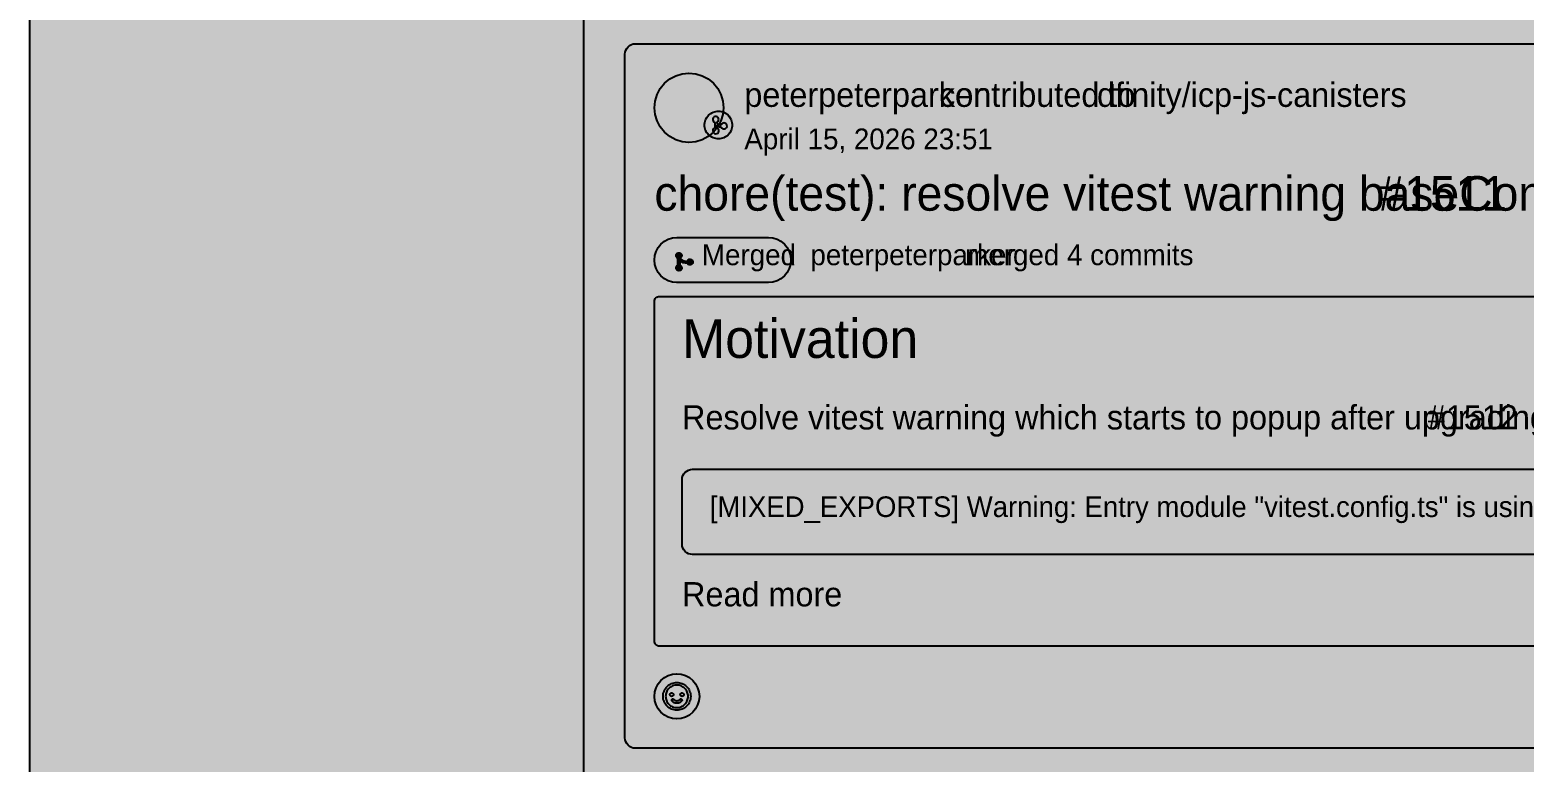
# Model space of a CAD drawing. Extents: x 0 to 2255, y 1 to 8699.
# Drawn here: x 0 to 864, y 5997 to 6420 of the extents above; entities that cross this region are included whole.
import ezdxf

# ---------------------------------------------------------------- set-up
doc = ezdxf.new("R2010")
doc.units = 0

msp = doc.modelspace()

# ---------------------------------------------------------------- hatches: boundary and pattern name
at = {"true_color": 0x0d1117}
for points in [[(0, 8699), (1280, 8699), (1280, 0.77), (0, 0.77)], [(0, 8635), (1280, 8635), (1280, 0.77), (0, 0.77)], [(0, 8635), (320, 8635), (320, 0.77), (0, 0.77)], [(350, 6411.8), (998.03, 6411.8), (998.03, 6411.8), (999.2, 6411.68), (1000.33, 6411.34), (1001.37, 6410.79), (1002.28, 6410.04), (1003.02, 6409.13), (1003.58, 6408.1), (1003.92, 6406.97), (1004.03, 6405.8), (1004.03, 6010.63), (1004.03, 6010.63), (1003.92, 6009.46), (1003.58, 6008.34), (1003.02, 6007.3), (1002.28, 6006.39), (1001.37, 6005.64), (1000.33, 6005.09), (999.2, 6004.75), (998.03, 6004.63), (350, 6004.63), (350, 6004.63), (348.83, 6004.75), (347.7, 6005.09), (346.67, 6005.64), (345.76, 6006.39), (345.01, 6007.3), (344.46, 6008.34), (344.12, 6009.46), (344, 6010.63), (344, 6405.8), (344, 6405.8), (344.12, 6406.97), (344.46, 6408.1), (345.01, 6409.13), (345.76, 6410.04), (346.67, 6410.79), (347.7, 6411.34), (348.83, 6411.68), (350, 6411.8)], [(398, 6372.8), (398, 6372.8), (398, 6372.8), (399.56, 6372.65), (401.06, 6372.19), (402.44, 6371.45), (403.66, 6370.46), (404.65, 6369.24), (405.39, 6367.86), (405.85, 6366.36), (406, 6364.8), (406, 6364.8), (406, 6364.8), (405.85, 6363.24), (405.39, 6361.74), (404.65, 6360.36), (403.66, 6359.14), (402.44, 6358.15), (401.06, 6357.41), (399.56, 6356.95), (398, 6356.8), (398, 6356.8), (398, 6356.8), (396.44, 6356.95), (394.94, 6357.41), (393.56, 6358.15), (392.34, 6359.14), (391.35, 6360.36), (390.61, 6361.74), (390.15, 6363.24), (390, 6364.8), (390, 6364.8), (390, 6364.8), (390.15, 6366.36), (390.61, 6367.86), (391.35, 6369.24), (392.34, 6370.46), (393.56, 6371.45), (394.94, 6372.19), (396.44, 6372.65), (398, 6372.8)]]:
    msp.add_hatch(color=256, dxfattribs=at).paths.add_polyline_path(points, flags=0)
at = {"true_color": 0x010409}
msp.add_hatch(color=256, dxfattribs=at).paths.add_polyline_path([(0, 8635), (1280, 8635), (1280, 0.77), (0, 0.77)], flags=0)
at = {"true_color": 0xffffff}
msp.add_hatch(color=256, dxfattribs=at).paths.add_polyline_path([(381, 6394.8), (381, 6394.8), (381, 6394.8), (384.9, 6394.42), (388.65, 6393.28), (392.11, 6391.43), (395.14, 6388.94), (397.63, 6385.91), (399.48, 6382.45), (400.62, 6378.7), (401, 6374.8), (401, 6374.8), (401, 6374.8), (400.62, 6370.9), (399.48, 6367.15), (397.63, 6363.69), (395.14, 6360.66), (392.11, 6358.17), (388.65, 6356.32), (384.9, 6355.18), (381, 6354.8), (381, 6354.8), (381, 6354.8), (377.1, 6355.18), (373.35, 6356.32), (369.89, 6358.17), (366.86, 6360.66), (364.37, 6363.69), (362.52, 6367.15), (361.38, 6370.9), (361, 6374.8), (361, 6374.8), (361, 6374.8), (361.38, 6378.7), (362.52, 6382.45), (364.37, 6385.91), (366.86, 6388.94), (369.89, 6391.43), (373.35, 6393.28), (377.1, 6394.42), (381, 6394.8)], flags=0)
at = {"true_color": 0xab7df8}
h = msp.add_hatch(color=256, dxfattribs=at)
h.paths.add_polyline_path([(398, 6356.8), (397.22, 6356.84), (396.44, 6356.95), (395.68, 6357.14), (394.94, 6357.41), (394.23, 6357.74), (393.56, 6358.15), (392.92, 6358.62), (392.34, 6359.14), (391.82, 6359.72), (391.35, 6360.36), (390.94, 6361.03), (390.61, 6361.74), (390.34, 6362.48), (390.15, 6363.24), (390.04, 6364.02), (390, 6364.8), (390.04, 6365.58), (390.15, 6366.36), (390.34, 6367.12), (390.61, 6367.86), (390.94, 6368.57), (391.35, 6369.24), (391.82, 6369.88), (392.34, 6370.46), (392.92, 6370.98), (393.56, 6371.45), (394.23, 6371.86), (394.94, 6372.19), (395.68, 6372.46), (396.44, 6372.65), (397.22, 6372.76), (398, 6372.8), (398.78, 6372.76), (399.56, 6372.65), (400.32, 6372.46), (401.06, 6372.19), (401.77, 6371.86), (402.44, 6371.45), (403.08, 6370.98), (403.66, 6370.46), (404.18, 6369.88), (404.65, 6369.24), (405.06, 6368.57), (405.39, 6367.86), (405.66, 6367.12), (405.85, 6366.36), (405.96, 6365.58), (406, 6364.8), (405.96, 6364.02), (405.85, 6363.24), (405.66, 6362.48), (405.39, 6361.74), (405.06, 6361.03), (404.65, 6360.36), (404.18, 6359.72), (403.66, 6359.14), (403.08, 6358.62), (402.44, 6358.15), (401.77, 6357.74), (401.06, 6357.41), (400.32, 6357.14), (399.56, 6356.95), (398.78, 6356.84), (398, 6356.8)], flags=0)
h.paths.add_polyline_path([(398.25, 6368.05), (398.14, 6368.67), (397.81, 6369.21), (397.32, 6369.6), (396.72, 6369.79), (396.09, 6369.75), (395.52, 6369.5), (395.07, 6369.06), (394.81, 6368.49), (394.76, 6367.86), (394.94, 6367.26), (395.32, 6366.76), (395.85, 6366.42), (396, 6365.9), (396, 6365.27), (396, 6364.63), (396, 6364), (396, 6363.37), (395.56, 6363.03), (395.1, 6362.6), (394.82, 6362.03), (394.76, 6361.41), (394.92, 6360.8), (395.29, 6360.29), (395.81, 6359.94), (396.42, 6359.8), (397.04, 6359.89), (397.6, 6360.19), (398.01, 6360.66), (398.22, 6361.25), (398.22, 6361.88), (397.99, 6362.47), (397.57, 6362.93), (397.01, 6363.22), (397, 6363.84), (397, 6364.48), (397.44, 6364.24), (398.01, 6363.97), (398.62, 6363.82), (399.25, 6363.8), (399.69, 6363.51), (400.07, 6363.01), (400.6, 6362.68), (401.21, 6362.55), (401.83, 6362.65), (402.38, 6362.96), (402.78, 6363.45), (402.98, 6364.04), (402.96, 6364.67), (402.72, 6365.25), (402.29, 6365.71), (401.72, 6365.99), (401.1, 6366.04), (400.49, 6365.88), (399.98, 6365.51), (399.64, 6364.98), (399.13, 6364.8), (398.51, 6364.86), (397.93, 6365.11), (397.46, 6365.53), (397.14, 6366.07), (397.32, 6366.5), (397.81, 6366.89), (398.14, 6367.43), (398.25, 6368.05)], flags=0)
at = {"true_color": 0x8957e5}
msp.add_hatch(color=256, dxfattribs=at).paths.add_polyline_path([(374, 6299.8), (426.93, 6299.8), (426.93, 6299.8), (429.47, 6299.55), (431.91, 6298.81), (434.16, 6297.61), (436.13, 6295.99), (437.74, 6294.02), (438.94, 6291.77), (439.68, 6289.34), (439.93, 6286.8), (439.93, 6286.8), (439.93, 6286.8), (439.68, 6284.26), (438.94, 6281.83), (437.74, 6279.58), (436.13, 6277.61), (434.16, 6275.99), (431.91, 6274.79), (429.47, 6274.05), (426.93, 6273.8), (374, 6273.8), (374, 6273.8), (371.46, 6274.05), (369.03, 6274.79), (366.78, 6275.99), (364.81, 6277.61), (363.19, 6279.58), (361.99, 6281.83), (361.25, 6284.26), (361, 6286.8), (361, 6286.8), (361, 6286.8), (361.25, 6289.34), (361.99, 6291.77), (363.19, 6294.02), (364.81, 6295.99), (366.78, 6297.61), (369.03, 6298.81), (371.46, 6299.55), (374, 6299.8)], flags=0)
at = {"true_color": 0xffffff}
h = msp.add_hatch(color=256, dxfattribs=at)
h.paths.add_polyline_path([(376.09, 6287.93), (376.46, 6287.36), (376.94, 6286.88), (377.51, 6286.51), (378.15, 6286.27), (378.83, 6286.18), (379.51, 6286.18), (380.06, 6286.38), (380.48, 6286.91), (381.08, 6287.23), (381.76, 6287.29), (382.4, 6287.08), (382.91, 6286.63), (383.2, 6286.01), (383.23, 6285.33), (382.98, 6284.7), (382.51, 6284.21), (381.88, 6283.95), (381.2, 6283.96), (380.58, 6284.24), (380.12, 6284.74), (379.64, 6285.05), (378.95, 6285.05), (378.27, 6285.1), (377.61, 6285.26), (376.98, 6285.52), (376.4, 6285.88), (375.88, 6286.32), (375.75, 6285.96), (375.75, 6285.28), (375.75, 6284.59), (375.75, 6283.91), (376.27, 6283.53), (376.69, 6283), (376.87, 6282.34), (376.78, 6281.67), (376.43, 6281.09), (375.87, 6280.7), (375.21, 6280.55), (374.54, 6280.68), (373.98, 6281.06), (373.61, 6281.63), (373.5, 6282.3), (373.66, 6282.96), (374.07, 6283.5), (374.62, 6283.86), (374.62, 6284.55), (374.62, 6285.23), (374.62, 6285.91), (374.62, 6286.6), (374.62, 6287.28), (374.45, 6287.85), (373.91, 6288.26), (373.58, 6288.85), (373.51, 6289.53), (373.71, 6290.18), (374.15, 6290.69), (374.76, 6290.99), (375.44, 6291.03), (376.08, 6290.8), (376.57, 6290.33), (376.84, 6289.71), (376.84, 6289.03), (376.58, 6288.4), (376.09, 6287.93)], flags=0)
h.paths.add_polyline_path([(375.19, 6281.68), (375.24, 6281.68), (375.3, 6281.69), (375.35, 6281.7), (375.4, 6281.72), (375.45, 6281.74), (375.5, 6281.77), (375.54, 6281.8), (375.59, 6281.84), (375.62, 6281.88), (375.66, 6281.93), (375.68, 6281.97), (375.71, 6282.02), (375.73, 6282.07), (375.74, 6282.13), (375.75, 6282.18), (375.75, 6282.24), (375.75, 6282.29), (375.74, 6282.35), (375.73, 6282.4), (375.71, 6282.45), (375.68, 6282.5), (375.66, 6282.55), (375.62, 6282.59), (375.59, 6282.64), (375.54, 6282.67), (375.5, 6282.71), (375.45, 6282.73), (375.4, 6282.76), (375.35, 6282.78), (375.3, 6282.79), (375.24, 6282.8), (375.19, 6282.8), (375.13, 6282.8), (375.08, 6282.79), (375.02, 6282.78), (374.97, 6282.76), (374.92, 6282.73), (374.88, 6282.71), (374.83, 6282.67), (374.79, 6282.64), (374.75, 6282.59), (374.72, 6282.55), (374.69, 6282.5), (374.67, 6282.45), (374.65, 6282.4), (374.64, 6282.35), (374.63, 6282.29), (374.62, 6282.24), (374.63, 6282.18), (374.64, 6282.13), (374.65, 6282.07), (374.67, 6282.02), (374.69, 6281.97), (374.72, 6281.93), (374.75, 6281.88), (374.79, 6281.84), (374.83, 6281.8), (374.88, 6281.77), (374.92, 6281.74), (374.97, 6281.72), (375.02, 6281.7), (375.08, 6281.69), (375.13, 6281.68), (375.19, 6281.68)], flags=0)
h.paths.add_polyline_path([(381.56, 6285.05), (381.62, 6285.05), (381.67, 6285.06), (381.73, 6285.07), (381.78, 6285.09), (381.83, 6285.12), (381.87, 6285.14), (381.92, 6285.18), (381.96, 6285.21), (382, 6285.26), (382.03, 6285.3), (382.06, 6285.35), (382.08, 6285.4), (382.1, 6285.45), (382.11, 6285.5), (382.12, 6285.56), (382.12, 6285.61), (382.12, 6285.67), (382.11, 6285.72), (382.1, 6285.78), (382.08, 6285.83), (382.06, 6285.88), (382.03, 6285.93), (382, 6285.97), (381.96, 6286.01), (381.92, 6286.05), (381.87, 6286.08), (381.83, 6286.11), (381.78, 6286.13), (381.73, 6286.15), (381.67, 6286.16), (381.62, 6286.17), (381.56, 6286.18), (381.51, 6286.17), (381.45, 6286.16), (381.4, 6286.15), (381.35, 6286.13), (381.3, 6286.11), (381.25, 6286.08), (381.21, 6286.05), (381.16, 6286.01), (381.13, 6285.97), (381.09, 6285.93), (381.07, 6285.88), (381.04, 6285.83), (381.02, 6285.78), (381.01, 6285.72), (381, 6285.67), (381, 6285.61), (381, 6285.56), (381.01, 6285.5), (381.02, 6285.45), (381.04, 6285.4), (381.07, 6285.35), (381.09, 6285.3), (381.13, 6285.26), (381.16, 6285.21), (381.21, 6285.18), (381.25, 6285.14), (381.3, 6285.12), (381.35, 6285.09), (381.4, 6285.07), (381.45, 6285.06), (381.51, 6285.05), (381.56, 6285.05)], flags=0)
h.paths.add_polyline_path([(375.75, 6289.36), (375.75, 6289.42), (375.74, 6289.47), (375.73, 6289.53), (375.71, 6289.58), (375.68, 6289.63), (375.65, 6289.67), (375.62, 6289.72), (375.58, 6289.76), (375.54, 6289.8), (375.5, 6289.83), (375.45, 6289.86), (375.4, 6289.88), (375.35, 6289.9), (375.3, 6289.91), (375.24, 6289.92), (375.19, 6289.92), (375.13, 6289.92), (375.08, 6289.91), (375.02, 6289.9), (374.97, 6289.88), (374.92, 6289.86), (374.87, 6289.83), (374.83, 6289.79), (374.79, 6289.76), (374.75, 6289.72), (374.72, 6289.67), (374.69, 6289.62), (374.67, 6289.57), (374.65, 6289.52), (374.64, 6289.47), (374.63, 6289.41), (374.62, 6289.36), (374.63, 6289.3), (374.64, 6289.25), (374.65, 6289.2), (374.67, 6289.14), (374.69, 6289.09), (374.72, 6289.05), (374.75, 6289), (374.79, 6288.96), (374.83, 6288.92), (374.88, 6288.89), (374.92, 6288.86), (374.97, 6288.84), (375.03, 6288.82), (375.08, 6288.81), (375.13, 6288.8), (375.19, 6288.8), (375.24, 6288.8), (375.3, 6288.81), (375.35, 6288.82), (375.4, 6288.84), (375.45, 6288.87), (375.5, 6288.89), (375.55, 6288.93), (375.59, 6288.96), (375.62, 6289.01), (375.66, 6289.05), (375.68, 6289.1), (375.71, 6289.15), (375.73, 6289.2), (375.74, 6289.25), (375.75, 6289.31), (375.75, 6289.36)], flags=0)
at = {"true_color": 0x151b23}
for points in [[(364, 6265.8), (984.03, 6265.8), (984.03, 6265.8), (984.62, 6265.74), (985.18, 6265.57), (985.7, 6265.29), (986.15, 6264.92), (986.53, 6264.47), (986.8, 6263.95), (986.98, 6263.39), (987.03, 6262.8), (987.03, 6066.63), (987.03, 6066.63), (986.98, 6066.05), (986.8, 6065.49), (986.53, 6064.97), (986.15, 6064.51), (985.7, 6064.14), (985.18, 6063.86), (984.62, 6063.69), (984.03, 6063.63), (364, 6063.63), (364, 6063.63), (363.41, 6063.69), (362.85, 6063.86), (362.33, 6064.14), (361.88, 6064.51), (361.51, 6064.97), (361.23, 6065.49), (361.06, 6066.05), (361, 6066.63), (361, 6262.8), (361, 6262.8), (361.06, 6263.39), (361.23, 6263.95), (361.51, 6264.47), (361.88, 6264.92), (362.33, 6265.29), (362.85, 6265.57), (363.41, 6265.74), (364, 6265.8)], [(383, 6165.88), (965.03, 6165.88), (965.03, 6165.88), (966.2, 6165.77), (967.33, 6165.43), (968.37, 6164.87), (969.28, 6164.13), (970.02, 6163.22), (970.58, 6162.18), (970.92, 6161.05), (971.03, 6159.88), (971.03, 6122.63), (971.03, 6122.63), (970.92, 6121.46), (970.58, 6120.34), (970.02, 6119.3), (969.28, 6118.39), (968.37, 6117.64), (967.33, 6117.09), (966.2, 6116.75), (965.03, 6116.63), (383, 6116.63), (383, 6116.63), (381.83, 6116.75), (380.7, 6117.09), (379.67, 6117.64), (378.76, 6118.39), (378.01, 6119.3), (377.46, 6120.34), (377.12, 6121.46), (377, 6122.63), (377, 6159.88), (377, 6159.88), (377.12, 6161.05), (377.46, 6162.18), (378.01, 6163.22), (378.76, 6164.13), (379.67, 6164.87), (380.7, 6165.43), (381.83, 6165.77), (383, 6165.88)], [(374, 6047.63), (374, 6047.63), (374, 6047.63), (376.54, 6047.38), (378.97, 6046.64), (381.22, 6045.44), (383.19, 6043.83), (384.81, 6041.86), (386.01, 6039.61), (386.75, 6037.17), (387, 6034.63), (387, 6034.63), (387, 6034.63), (386.75, 6032.1), (386.01, 6029.66), (384.81, 6027.41), (383.19, 6025.44), (381.22, 6023.82), (378.97, 6022.62), (376.54, 6021.88), (374, 6021.63), (374, 6021.63), (374, 6021.63), (371.46, 6021.88), (369.03, 6022.62), (366.78, 6023.82), (364.81, 6025.44), (363.19, 6027.41), (361.99, 6029.66), (361.25, 6032.1), (361, 6034.63), (361, 6034.63), (361, 6034.63), (361.25, 6037.17), (361.99, 6039.61), (363.19, 6041.86), (364.81, 6043.83), (366.78, 6045.44), (369.03, 6046.64), (371.46, 6047.38), (374, 6047.63)]]:
    msp.add_hatch(color=256, dxfattribs=at).paths.add_polyline_path(points, flags=0)
at = {"true_color": 0x9198a1}
h = msp.add_hatch(color=256, dxfattribs=at)
h.paths.add_polyline_path([(374, 6042.63), (374.78, 6042.6), (375.56, 6042.48), (376.32, 6042.29), (377.06, 6042.03), (377.77, 6041.69), (378.44, 6041.29), (379.08, 6040.82), (379.66, 6040.29), (380.18, 6039.71), (380.65, 6039.08), (381.06, 6038.4), (381.39, 6037.7), (381.66, 6036.96), (381.85, 6036.19), (381.96, 6035.42), (382, 6034.63), (381.96, 6033.85), (381.85, 6033.07), (381.66, 6032.31), (381.39, 6031.57), (381.06, 6030.86), (380.65, 6030.19), (380.18, 6029.56), (379.66, 6028.98), (379.08, 6028.45), (378.44, 6027.98), (377.77, 6027.58), (377.06, 6027.24), (376.32, 6026.98), (375.56, 6026.79), (374.78, 6026.67), (374, 6026.63), (373.22, 6026.67), (372.44, 6026.79), (371.68, 6026.98), (370.94, 6027.24), (370.23, 6027.58), (369.56, 6027.98), (368.92, 6028.45), (368.34, 6028.98), (367.82, 6029.56), (367.35, 6030.19), (366.94, 6030.86), (366.61, 6031.57), (366.34, 6032.31), (366.15, 6033.07), (366.04, 6033.85), (366, 6034.63), (366.04, 6035.42), (366.15, 6036.19), (366.34, 6036.96), (366.61, 6037.7), (366.94, 6038.4), (367.35, 6039.08), (367.82, 6039.71), (368.34, 6040.29), (368.92, 6040.82), (369.56, 6041.29), (370.23, 6041.69), (370.94, 6042.03), (371.68, 6042.29), (372.44, 6042.48), (373.22, 6042.6), (374, 6042.63)], flags=0)
h.paths.add_polyline_path([(367.5, 6034.63), (367.53, 6034), (367.62, 6033.36), (367.78, 6032.75), (367.99, 6032.15), (368.27, 6031.57), (368.59, 6031.02), (368.98, 6030.51), (369.4, 6030.04), (369.88, 6029.61), (370.39, 6029.23), (370.94, 6028.9), (371.51, 6028.63), (372.11, 6028.41), (372.73, 6028.26), (373.36, 6028.16), (374, 6028.13), (374.64, 6028.16), (375.27, 6028.26), (375.89, 6028.41), (376.49, 6028.63), (377.06, 6028.9), (377.61, 6029.23), (378.12, 6029.61), (378.6, 6030.04), (379.02, 6030.51), (379.41, 6031.02), (379.73, 6031.57), (380.01, 6032.15), (380.22, 6032.75), (380.38, 6033.36), (380.47, 6034), (380.5, 6034.63), (380.47, 6035.27), (380.38, 6035.9), (380.22, 6036.52), (380.01, 6037.12), (379.73, 6037.7), (379.41, 6038.24), (379.02, 6038.76), (378.6, 6039.23), (378.12, 6039.66), (377.61, 6040.04), (377.06, 6040.37), (376.49, 6040.64), (375.89, 6040.85), (375.27, 6041.01), (374.64, 6041.1), (374, 6041.13), (373.36, 6041.1), (372.73, 6041.01), (372.11, 6040.85), (371.51, 6040.64), (370.94, 6040.37), (370.39, 6040.04), (369.88, 6039.66), (369.4, 6039.23), (368.98, 6038.76), (368.59, 6038.24), (368.27, 6037.7), (367.99, 6037.12), (367.78, 6036.52), (367.62, 6035.9), (367.53, 6035.27), (367.5, 6034.63)], flags=0)
h.paths.add_polyline_path([(371.32, 6033), (371.55, 6033.11), (371.81, 6033.13), (372.05, 6033.07), (372.27, 6032.93), (372.44, 6032.73), (372.63, 6032.56), (372.84, 6032.42), (373.08, 6032.31), (373.32, 6032.22), (373.57, 6032.17), (373.82, 6032.14), (374.08, 6032.13), (374.34, 6032.15), (374.59, 6032.2), (374.84, 6032.28), (375.07, 6032.38), (375.29, 6032.51), (375.49, 6032.67), (375.67, 6032.86), (375.86, 6033.03), (376.1, 6033.12), (376.35, 6033.13), (376.6, 6033.05), (376.8, 6032.9), (376.94, 6032.68), (377, 6032.43), (376.97, 6032.18), (376.86, 6031.95), (376.73, 6031.79), (376.56, 6031.61), (376.36, 6031.44), (376.16, 6031.28), (375.94, 6031.15), (375.71, 6031.02), (375.48, 6030.92), (375.24, 6030.83), (374.99, 6030.75), (374.74, 6030.7), (374.49, 6030.66), (374.23, 6030.64), (373.97, 6030.63), (373.72, 6030.64), (373.46, 6030.67), (373.21, 6030.71), (372.96, 6030.77), (372.71, 6030.84), (372.47, 6030.94), (372.24, 6031.05), (372.01, 6031.17), (371.8, 6031.32), (371.6, 6031.47), (371.41, 6031.65), (371.23, 6031.83), (371.22, 6032.01), (371.43, 6032.16), (371.64, 6032.31), (371.65, 6032.31), (371.43, 6032.16), (371.22, 6032.02), (371.06, 6032.08), (371, 6032.33), (371.03, 6032.59), (371.14, 6032.82), (371.32, 6033)], flags=0)
h.paths.add_polyline_path([(378, 6035.63), (378, 6035.54), (377.98, 6035.44), (377.96, 6035.34), (377.92, 6035.25), (377.88, 6035.16), (377.83, 6035.08), (377.77, 6035), (377.71, 6034.93), (377.63, 6034.86), (377.56, 6034.8), (377.47, 6034.75), (377.38, 6034.71), (377.29, 6034.68), (377.2, 6034.65), (377.1, 6034.64), (377, 6034.63), (376.9, 6034.64), (376.8, 6034.65), (376.71, 6034.68), (376.62, 6034.71), (376.53, 6034.75), (376.44, 6034.8), (376.37, 6034.86), (376.29, 6034.93), (376.23, 6035), (376.17, 6035.08), (376.12, 6035.16), (376.08, 6035.25), (376.04, 6035.34), (376.02, 6035.44), (376, 6035.54), (376, 6035.63), (376, 6035.73), (376.02, 6035.83), (376.04, 6035.92), (376.08, 6036.02), (376.12, 6036.1), (376.17, 6036.19), (376.23, 6036.27), (376.29, 6036.34), (376.37, 6036.41), (376.44, 6036.46), (376.53, 6036.52), (376.62, 6036.56), (376.71, 6036.59), (376.8, 6036.61), (376.9, 6036.63), (377, 6036.63), (377.1, 6036.63), (377.2, 6036.61), (377.29, 6036.59), (377.38, 6036.56), (377.47, 6036.52), (377.56, 6036.46), (377.63, 6036.41), (377.71, 6036.34), (377.77, 6036.27), (377.83, 6036.19), (377.88, 6036.1), (377.92, 6036.02), (377.96, 6035.92), (377.98, 6035.83), (378, 6035.73), (378, 6035.63)], flags=0)
h.paths.add_polyline_path([(371, 6034.63), (370.9, 6034.64), (370.8, 6034.65), (370.71, 6034.68), (370.62, 6034.71), (370.53, 6034.75), (370.44, 6034.8), (370.37, 6034.86), (370.29, 6034.93), (370.23, 6035), (370.17, 6035.08), (370.12, 6035.16), (370.08, 6035.25), (370.04, 6035.34), (370.02, 6035.44), (370, 6035.54), (370, 6035.63), (370, 6035.73), (370.02, 6035.83), (370.04, 6035.92), (370.08, 6036.02), (370.12, 6036.1), (370.17, 6036.19), (370.23, 6036.27), (370.29, 6036.34), (370.37, 6036.41), (370.44, 6036.46), (370.53, 6036.52), (370.62, 6036.56), (370.71, 6036.59), (370.8, 6036.61), (370.9, 6036.63), (371, 6036.63), (371.1, 6036.63), (371.2, 6036.61), (371.29, 6036.59), (371.38, 6036.56), (371.47, 6036.52), (371.56, 6036.46), (371.63, 6036.41), (371.71, 6036.34), (371.77, 6036.27), (371.83, 6036.19), (371.88, 6036.1), (371.92, 6036.02), (371.96, 6035.92), (371.98, 6035.83), (372, 6035.73), (372, 6035.63), (372, 6035.54), (371.98, 6035.44), (371.96, 6035.34), (371.92, 6035.25), (371.88, 6035.16), (371.83, 6035.08), (371.77, 6035), (371.71, 6034.93), (371.63, 6034.86), (371.56, 6034.8), (371.47, 6034.75), (371.38, 6034.71), (371.29, 6034.68), (371.2, 6034.65), (371.1, 6034.64), (371, 6034.63)], flags=0)
h.paths.add_polyline_path([(376.25, 6032.38), (376.27, 6032.37), (376.29, 6032.36), (376.31, 6032.34), (376.32, 6032.33), (376.34, 6032.32), (376.36, 6032.31), (376.38, 6032.29), (376.4, 6032.28), (376.42, 6032.27), (376.44, 6032.25), (376.45, 6032.24), (376.47, 6032.23), (376.49, 6032.21), (376.51, 6032.2), (376.53, 6032.19), (376.55, 6032.18), (376.56, 6032.16), (376.58, 6032.15), (376.6, 6032.14), (376.62, 6032.12), (376.64, 6032.11), (376.66, 6032.1), (376.68, 6032.08), (376.69, 6032.07), (376.71, 6032.06), (376.73, 6032.05), (376.75, 6032.03), (376.77, 6032.02), (376.79, 6032.01), (376.8, 6031.99), (376.82, 6031.98), (376.84, 6031.97), (376.82, 6031.98), (376.8, 6031.99), (376.79, 6032.01), (376.77, 6032.02), (376.75, 6032.03), (376.73, 6032.05), (376.71, 6032.06), (376.69, 6032.07), (376.68, 6032.08), (376.66, 6032.1), (376.64, 6032.11), (376.62, 6032.12), (376.6, 6032.14), (376.58, 6032.15), (376.56, 6032.16), (376.55, 6032.18), (376.53, 6032.19), (376.51, 6032.2), (376.49, 6032.21), (376.47, 6032.23), (376.45, 6032.24), (376.44, 6032.25), (376.42, 6032.27), (376.4, 6032.28), (376.38, 6032.29), (376.36, 6032.31), (376.34, 6032.32), (376.32, 6032.33), (376.31, 6032.34), (376.29, 6032.36), (376.27, 6032.37), (376.25, 6032.38)], flags=0)

# ---------------------------------------------------------------- linework, layer by layer
at = {"true_color": 0x0d1117}
for points in [[(0, 8699), (1280, 8699), (1280, 0.77), (0, 0.77)], [(0, 8635), (1280, 8635), (1280, 0.77), (0, 0.77)], [(0, 8635), (320, 8635), (320, 0.77), (0, 0.77)], [(398, 6372.8), (398, 6372.8), (398, 6372.8), (399.56, 6372.65), (401.06, 6372.19), (402.44, 6371.45), (403.66, 6370.46), (404.65, 6369.24), (405.39, 6367.86), (405.85, 6366.36), (406, 6364.8), (406, 6364.8), (406, 6364.8), (405.85, 6363.24), (405.39, 6361.74), (404.65, 6360.36), (403.66, 6359.14), (402.44, 6358.15), (401.06, 6357.41), (399.56, 6356.95), (398, 6356.8), (398, 6356.8), (398, 6356.8), (396.44, 6356.95), (394.94, 6357.41), (393.56, 6358.15), (392.34, 6359.14), (391.35, 6360.36), (390.61, 6361.74), (390.15, 6363.24), (390, 6364.8), (390, 6364.8), (390, 6364.8), (390.15, 6366.36), (390.61, 6367.86), (391.35, 6369.24), (392.34, 6370.46), (393.56, 6371.45), (394.94, 6372.19), (396.44, 6372.65), (398, 6372.8)]]:
    msp.add_lwpolyline(points, close=True, dxfattribs=at)
at = {"true_color": 0x010409}
for points in [[(0, 8635), (1280, 8635), (1280, 0.77), (0, 0.77)], [(381, 6394.8), (381, 6394.8), (381, 6394.8), (384.9, 6394.42), (388.65, 6393.28), (392.11, 6391.43), (395.14, 6388.94), (397.63, 6385.91), (399.48, 6382.45), (400.62, 6378.7), (401, 6374.8), (401, 6374.8), (401, 6374.8), (400.62, 6370.9), (399.48, 6367.15), (397.63, 6363.69), (395.14, 6360.66), (392.11, 6358.17), (388.65, 6356.32), (384.9, 6355.18), (381, 6354.8), (381, 6354.8), (381, 6354.8), (377.1, 6355.18), (373.35, 6356.32), (369.89, 6358.17), (366.86, 6360.66), (364.37, 6363.69), (362.52, 6367.15), (361.38, 6370.9), (361, 6374.8), (361, 6374.8), (361, 6374.8), (361.38, 6378.7), (362.52, 6382.45), (364.37, 6385.91), (366.86, 6388.94), (369.89, 6391.43), (373.35, 6393.28), (377.1, 6394.42), (381, 6394.8)]]:
    msp.add_lwpolyline(points, close=True, dxfattribs=at)
at = {"true_color": 0x3d444d}
msp.add_lwpolyline([(998.03, 6004.63), (350, 6004.63), (350, 6004.63), (348.83, 6004.75), (347.7, 6005.09), (346.67, 6005.64), (345.76, 6006.39), (345.01, 6007.3), (344.46, 6008.34), (344.12, 6009.46), (344, 6010.63), (344, 6405.8), (344, 6405.8), (344.12, 6406.97), (344.46, 6408.1), (345.01, 6409.13), (345.76, 6410.04), (346.67, 6410.79), (347.7, 6411.34), (348.83, 6411.68), (350, 6411.8), (350, 6411.8), (998.03, 6411.8)], dxfattribs=at)
at = {"true_color": 0xab7df8}
for points in [[(398, 6356.8), (397.22, 6356.84), (396.44, 6356.95), (395.68, 6357.14), (394.94, 6357.41), (394.23, 6357.74), (393.56, 6358.15), (392.92, 6358.62), (392.34, 6359.14), (391.82, 6359.72), (391.35, 6360.36), (390.94, 6361.03), (390.61, 6361.74), (390.34, 6362.48), (390.15, 6363.24), (390.04, 6364.02), (390, 6364.8), (390.04, 6365.58), (390.15, 6366.36), (390.34, 6367.12), (390.61, 6367.86), (390.94, 6368.57), (391.35, 6369.24), (391.82, 6369.88), (392.34, 6370.46), (392.92, 6370.98), (393.56, 6371.45), (394.23, 6371.86), (394.94, 6372.19), (395.68, 6372.46), (396.44, 6372.65), (397.22, 6372.76), (398, 6372.8), (398.78, 6372.76), (399.56, 6372.65), (400.32, 6372.46), (401.06, 6372.19), (401.77, 6371.86), (402.44, 6371.45), (403.08, 6370.98), (403.66, 6370.46), (404.18, 6369.88), (404.65, 6369.24), (405.06, 6368.57), (405.39, 6367.86), (405.66, 6367.12), (405.85, 6366.36), (405.96, 6365.58), (406, 6364.8), (405.96, 6364.02), (405.85, 6363.24), (405.66, 6362.48), (405.39, 6361.74), (405.06, 6361.03), (404.65, 6360.36), (404.18, 6359.72), (403.66, 6359.14), (403.08, 6358.62), (402.44, 6358.15), (401.77, 6357.74), (401.06, 6357.41), (400.32, 6357.14), (399.56, 6356.95), (398.78, 6356.84), (398, 6356.8)], [(398.25, 6368.05), (398.14, 6368.67), (397.81, 6369.21), (397.32, 6369.6), (396.72, 6369.79), (396.09, 6369.75), (395.52, 6369.5), (395.07, 6369.06), (394.81, 6368.49), (394.76, 6367.86), (394.94, 6367.26), (395.32, 6366.76), (395.85, 6366.42), (396, 6365.9), (396, 6365.27), (396, 6364.63), (396, 6364), (396, 6363.37), (395.56, 6363.03), (395.1, 6362.6), (394.82, 6362.03), (394.76, 6361.41), (394.92, 6360.8), (395.29, 6360.29), (395.81, 6359.94), (396.42, 6359.8), (397.04, 6359.89), (397.6, 6360.19), (398.01, 6360.66), (398.22, 6361.25), (398.22, 6361.88), (397.99, 6362.47), (397.57, 6362.93), (397.01, 6363.22), (397, 6363.84), (397, 6364.48), (397.44, 6364.24), (398.01, 6363.97), (398.62, 6363.82), (399.25, 6363.8), (399.69, 6363.51), (400.07, 6363.01), (400.6, 6362.68), (401.21, 6362.55), (401.83, 6362.65), (402.38, 6362.96), (402.78, 6363.45), (402.98, 6364.04), (402.96, 6364.67), (402.72, 6365.25), (402.29, 6365.71), (401.72, 6365.99), (401.1, 6366.04), (400.49, 6365.88), (399.98, 6365.51), (399.64, 6364.98), (399.13, 6364.8), (398.51, 6364.86), (397.93, 6365.11), (397.46, 6365.53), (397.14, 6366.07), (397.32, 6366.5), (397.81, 6366.89), (398.14, 6367.43), (398.25, 6368.05)]]:
    msp.add_lwpolyline(points, close=True, dxfattribs=at)
at = {"true_color": 0x8957e5}
msp.add_lwpolyline([(374, 6299.8), (426.93, 6299.8), (426.93, 6299.8), (429.47, 6299.55), (431.91, 6298.81), (434.16, 6297.61), (436.13, 6295.99), (437.74, 6294.02), (438.94, 6291.77), (439.68, 6289.34), (439.93, 6286.8), (439.93, 6286.8), (439.93, 6286.8), (439.68, 6284.26), (438.94, 6281.83), (437.74, 6279.58), (436.13, 6277.61), (434.16, 6275.99), (431.91, 6274.79), (429.47, 6274.05), (426.93, 6273.8), (374, 6273.8), (374, 6273.8), (371.46, 6274.05), (369.03, 6274.79), (366.78, 6275.99), (364.81, 6277.61), (363.19, 6279.58), (361.99, 6281.83), (361.25, 6284.26), (361, 6286.8), (361, 6286.8), (361, 6286.8), (361.25, 6289.34), (361.99, 6291.77), (363.19, 6294.02), (364.81, 6295.99), (366.78, 6297.61), (369.03, 6298.81), (371.46, 6299.55), (374, 6299.8)], close=True, dxfattribs=at)
at = {"true_color": 0xffffff}
for points in [[(376.09, 6287.93), (376.46, 6287.36), (376.94, 6286.88), (377.51, 6286.51), (378.15, 6286.27), (378.83, 6286.18), (379.51, 6286.18), (380.06, 6286.38), (380.48, 6286.91), (381.08, 6287.23), (381.76, 6287.29), (382.4, 6287.08), (382.91, 6286.63), (383.2, 6286.01), (383.23, 6285.33), (382.98, 6284.7), (382.51, 6284.21), (381.88, 6283.95), (381.2, 6283.96), (380.58, 6284.24), (380.12, 6284.74), (379.64, 6285.05), (378.95, 6285.05), (378.27, 6285.1), (377.61, 6285.26), (376.98, 6285.52), (376.4, 6285.88), (375.88, 6286.32), (375.75, 6285.96), (375.75, 6285.28), (375.75, 6284.59), (375.75, 6283.91), (376.27, 6283.53), (376.69, 6283), (376.87, 6282.34), (376.78, 6281.67), (376.43, 6281.09), (375.87, 6280.7), (375.21, 6280.55), (374.54, 6280.68), (373.98, 6281.06), (373.61, 6281.63), (373.5, 6282.3), (373.66, 6282.96), (374.07, 6283.5), (374.62, 6283.86), (374.62, 6284.55), (374.62, 6285.23), (374.62, 6285.91), (374.62, 6286.6), (374.62, 6287.28), (374.45, 6287.85), (373.91, 6288.26), (373.58, 6288.85), (373.51, 6289.53), (373.71, 6290.18), (374.15, 6290.69), (374.76, 6290.99), (375.44, 6291.03), (376.08, 6290.8), (376.57, 6290.33), (376.84, 6289.71), (376.84, 6289.03), (376.58, 6288.4), (376.09, 6287.93)], [(375.75, 6289.36), (375.75, 6289.42), (375.74, 6289.47), (375.73, 6289.53), (375.71, 6289.58), (375.68, 6289.63), (375.65, 6289.67), (375.62, 6289.72), (375.58, 6289.76), (375.54, 6289.8), (375.5, 6289.83), (375.45, 6289.86), (375.4, 6289.88), (375.35, 6289.9), (375.3, 6289.91), (375.24, 6289.92), (375.19, 6289.92), (375.13, 6289.92), (375.08, 6289.91), (375.02, 6289.9), (374.97, 6289.88), (374.92, 6289.86), (374.87, 6289.83), (374.83, 6289.79), (374.79, 6289.76), (374.75, 6289.72), (374.72, 6289.67), (374.69, 6289.62), (374.67, 6289.57), (374.65, 6289.52), (374.64, 6289.47), (374.63, 6289.41), (374.62, 6289.36), (374.63, 6289.3), (374.64, 6289.25), (374.65, 6289.2), (374.67, 6289.14), (374.69, 6289.09), (374.72, 6289.05), (374.75, 6289), (374.79, 6288.96), (374.83, 6288.92), (374.88, 6288.89), (374.92, 6288.86), (374.97, 6288.84), (375.03, 6288.82), (375.08, 6288.81), (375.13, 6288.8), (375.19, 6288.8), (375.24, 6288.8), (375.3, 6288.81), (375.35, 6288.82), (375.4, 6288.84), (375.45, 6288.87), (375.5, 6288.89), (375.55, 6288.93), (375.59, 6288.96), (375.62, 6289.01), (375.66, 6289.05), (375.68, 6289.1), (375.71, 6289.15), (375.73, 6289.2), (375.74, 6289.25), (375.75, 6289.31), (375.75, 6289.36)], [(375.19, 6281.68), (375.24, 6281.68), (375.3, 6281.69), (375.35, 6281.7), (375.4, 6281.72), (375.45, 6281.74), (375.5, 6281.77), (375.54, 6281.8), (375.59, 6281.84), (375.62, 6281.88), (375.66, 6281.93), (375.68, 6281.97), (375.71, 6282.02), (375.73, 6282.07), (375.74, 6282.13), (375.75, 6282.18), (375.75, 6282.24), (375.75, 6282.29), (375.74, 6282.35), (375.73, 6282.4), (375.71, 6282.45), (375.68, 6282.5), (375.66, 6282.55), (375.62, 6282.59), (375.59, 6282.64), (375.54, 6282.67), (375.5, 6282.71), (375.45, 6282.73), (375.4, 6282.76), (375.35, 6282.78), (375.3, 6282.79), (375.24, 6282.8), (375.19, 6282.8), (375.13, 6282.8), (375.08, 6282.79), (375.02, 6282.78), (374.97, 6282.76), (374.92, 6282.73), (374.88, 6282.71), (374.83, 6282.67), (374.79, 6282.64), (374.75, 6282.59), (374.72, 6282.55), (374.69, 6282.5), (374.67, 6282.45), (374.65, 6282.4), (374.64, 6282.35), (374.63, 6282.29), (374.62, 6282.24), (374.63, 6282.18), (374.64, 6282.13), (374.65, 6282.07), (374.67, 6282.02), (374.69, 6281.97), (374.72, 6281.93), (374.75, 6281.88), (374.79, 6281.84), (374.83, 6281.8), (374.88, 6281.77), (374.92, 6281.74), (374.97, 6281.72), (375.02, 6281.7), (375.08, 6281.69), (375.13, 6281.68), (375.19, 6281.68)], [(381.56, 6285.05), (381.62, 6285.05), (381.67, 6285.06), (381.73, 6285.07), (381.78, 6285.09), (381.83, 6285.12), (381.87, 6285.14), (381.92, 6285.18), (381.96, 6285.21), (382, 6285.26), (382.03, 6285.3), (382.06, 6285.35), (382.08, 6285.4), (382.1, 6285.45), (382.11, 6285.5), (382.12, 6285.56), (382.12, 6285.61), (382.12, 6285.67), (382.11, 6285.72), (382.1, 6285.78), (382.08, 6285.83), (382.06, 6285.88), (382.03, 6285.93), (382, 6285.97), (381.96, 6286.01), (381.92, 6286.05), (381.87, 6286.08), (381.83, 6286.11), (381.78, 6286.13), (381.73, 6286.15), (381.67, 6286.16), (381.62, 6286.17), (381.56, 6286.18), (381.51, 6286.17), (381.45, 6286.16), (381.4, 6286.15), (381.35, 6286.13), (381.3, 6286.11), (381.25, 6286.08), (381.21, 6286.05), (381.16, 6286.01), (381.13, 6285.97), (381.09, 6285.93), (381.07, 6285.88), (381.04, 6285.83), (381.02, 6285.78), (381.01, 6285.72), (381, 6285.67), (381, 6285.61), (381, 6285.56), (381.01, 6285.5), (381.02, 6285.45), (381.04, 6285.4), (381.07, 6285.35), (381.09, 6285.3), (381.13, 6285.26), (381.16, 6285.21), (381.21, 6285.18), (381.25, 6285.14), (381.3, 6285.12), (381.35, 6285.09), (381.4, 6285.07), (381.45, 6285.06), (381.51, 6285.05), (381.56, 6285.05)]]:
    msp.add_lwpolyline(points, close=True, dxfattribs=at)
at = {"true_color": 0x151b23}
for points in [[(984.03, 6063.63), (364, 6063.63), (364, 6063.63), (363.41, 6063.69), (362.85, 6063.86), (362.33, 6064.14), (361.88, 6064.51), (361.51, 6064.97), (361.23, 6065.49), (361.06, 6066.05), (361, 6066.63), (361, 6262.8), (361, 6262.8), (361.06, 6263.39), (361.23, 6263.95), (361.51, 6264.47), (361.88, 6264.92), (362.33, 6265.29), (362.85, 6265.57), (363.41, 6265.74), (364, 6265.8), (364, 6265.8), (984.03, 6265.8)], [(965.03, 6116.63), (383, 6116.63), (383, 6116.63), (381.83, 6116.75), (380.7, 6117.09), (379.67, 6117.64), (378.76, 6118.39), (378.01, 6119.3), (377.46, 6120.34), (377.12, 6121.46), (377, 6122.63), (377, 6159.88), (377, 6159.88), (377.12, 6161.05), (377.46, 6162.18), (378.01, 6163.22), (378.76, 6164.13), (379.67, 6164.87), (380.7, 6165.43), (381.83, 6165.77), (383, 6165.88), (383, 6165.88), (965.03, 6165.88)]]:
    msp.add_lwpolyline(points, dxfattribs=at)
at = {"true_color": 0x3d444d}
msp.add_lwpolyline([(374, 6047.63), (374, 6047.63), (374, 6047.63), (376.54, 6047.38), (378.97, 6046.64), (381.22, 6045.44), (383.19, 6043.83), (384.81, 6041.86), (386.01, 6039.61), (386.75, 6037.17), (387, 6034.63), (387, 6034.63), (387, 6034.63), (386.75, 6032.1), (386.01, 6029.66), (384.81, 6027.41), (383.19, 6025.44), (381.22, 6023.82), (378.97, 6022.62), (376.54, 6021.88), (374, 6021.63), (374, 6021.63), (374, 6021.63), (371.46, 6021.88), (369.03, 6022.62), (366.78, 6023.82), (364.81, 6025.44), (363.19, 6027.41), (361.99, 6029.66), (361.25, 6032.1), (361, 6034.63), (361, 6034.63), (361, 6034.63), (361.25, 6037.17), (361.99, 6039.61), (363.19, 6041.86), (364.81, 6043.83), (366.78, 6045.44), (369.03, 6046.64), (371.46, 6047.38), (374, 6047.63)], close=True, dxfattribs=at)
at = {"true_color": 0x9198a1}
for points in [[(374, 6042.63), (374.78, 6042.6), (375.56, 6042.48), (376.32, 6042.29), (377.06, 6042.03), (377.77, 6041.69), (378.44, 6041.29), (379.08, 6040.82), (379.66, 6040.29), (380.18, 6039.71), (380.65, 6039.08), (381.06, 6038.4), (381.39, 6037.7), (381.66, 6036.96), (381.85, 6036.19), (381.96, 6035.42), (382, 6034.63), (381.96, 6033.85), (381.85, 6033.07), (381.66, 6032.31), (381.39, 6031.57), (381.06, 6030.86), (380.65, 6030.19), (380.18, 6029.56), (379.66, 6028.98), (379.08, 6028.45), (378.44, 6027.98), (377.77, 6027.58), (377.06, 6027.24), (376.32, 6026.98), (375.56, 6026.79), (374.78, 6026.67), (374, 6026.63), (373.22, 6026.67), (372.44, 6026.79), (371.68, 6026.98), (370.94, 6027.24), (370.23, 6027.58), (369.56, 6027.98), (368.92, 6028.45), (368.34, 6028.98), (367.82, 6029.56), (367.35, 6030.19), (366.94, 6030.86), (366.61, 6031.57), (366.34, 6032.31), (366.15, 6033.07), (366.04, 6033.85), (366, 6034.63), (366.04, 6035.42), (366.15, 6036.19), (366.34, 6036.96), (366.61, 6037.7), (366.94, 6038.4), (367.35, 6039.08), (367.82, 6039.71), (368.34, 6040.29), (368.92, 6040.82), (369.56, 6041.29), (370.23, 6041.69), (370.94, 6042.03), (371.68, 6042.29), (372.44, 6042.48), (373.22, 6042.6), (374, 6042.63)], [(367.5, 6034.63), (367.53, 6034), (367.62, 6033.36), (367.78, 6032.75), (367.99, 6032.15), (368.27, 6031.57), (368.59, 6031.02), (368.98, 6030.51), (369.4, 6030.04), (369.88, 6029.61), (370.39, 6029.23), (370.94, 6028.9), (371.51, 6028.63), (372.11, 6028.41), (372.73, 6028.26), (373.36, 6028.16), (374, 6028.13), (374.64, 6028.16), (375.27, 6028.26), (375.89, 6028.41), (376.49, 6028.63), (377.06, 6028.9), (377.61, 6029.23), (378.12, 6029.61), (378.6, 6030.04), (379.02, 6030.51), (379.41, 6031.02), (379.73, 6031.57), (380.01, 6032.15), (380.22, 6032.75), (380.38, 6033.36), (380.47, 6034), (380.5, 6034.63), (380.47, 6035.27), (380.38, 6035.9), (380.22, 6036.52), (380.01, 6037.12), (379.73, 6037.7), (379.41, 6038.24), (379.02, 6038.76), (378.6, 6039.23), (378.12, 6039.66), (377.61, 6040.04), (377.06, 6040.37), (376.49, 6040.64), (375.89, 6040.85), (375.27, 6041.01), (374.64, 6041.1), (374, 6041.13), (373.36, 6041.1), (372.73, 6041.01), (372.11, 6040.85), (371.51, 6040.64), (370.94, 6040.37), (370.39, 6040.04), (369.88, 6039.66), (369.4, 6039.23), (368.98, 6038.76), (368.59, 6038.24), (368.27, 6037.7), (367.99, 6037.12), (367.78, 6036.52), (367.62, 6035.9), (367.53, 6035.27), (367.5, 6034.63)], [(371, 6034.63), (370.9, 6034.64), (370.8, 6034.65), (370.71, 6034.68), (370.62, 6034.71), (370.53, 6034.75), (370.44, 6034.8), (370.37, 6034.86), (370.29, 6034.93), (370.23, 6035), (370.17, 6035.08), (370.12, 6035.16), (370.08, 6035.25), (370.04, 6035.34), (370.02, 6035.44), (370, 6035.54), (370, 6035.63), (370, 6035.73), (370.02, 6035.83), (370.04, 6035.92), (370.08, 6036.02), (370.12, 6036.1), (370.17, 6036.19), (370.23, 6036.27), (370.29, 6036.34), (370.37, 6036.41), (370.44, 6036.46), (370.53, 6036.52), (370.62, 6036.56), (370.71, 6036.59), (370.8, 6036.61), (370.9, 6036.63), (371, 6036.63), (371.1, 6036.63), (371.2, 6036.61), (371.29, 6036.59), (371.38, 6036.56), (371.47, 6036.52), (371.56, 6036.46), (371.63, 6036.41), (371.71, 6036.34), (371.77, 6036.27), (371.83, 6036.19), (371.88, 6036.1), (371.92, 6036.02), (371.96, 6035.92), (371.98, 6035.83), (372, 6035.73), (372, 6035.63), (372, 6035.54), (371.98, 6035.44), (371.96, 6035.34), (371.92, 6035.25), (371.88, 6035.16), (371.83, 6035.08), (371.77, 6035), (371.71, 6034.93), (371.63, 6034.86), (371.56, 6034.8), (371.47, 6034.75), (371.38, 6034.71), (371.29, 6034.68), (371.2, 6034.65), (371.1, 6034.64), (371, 6034.63)], [(371.32, 6033), (371.55, 6033.11), (371.81, 6033.13), (372.05, 6033.07), (372.27, 6032.93), (372.44, 6032.73), (372.63, 6032.56), (372.84, 6032.42), (373.08, 6032.31), (373.32, 6032.22), (373.57, 6032.17), (373.82, 6032.14), (374.08, 6032.13), (374.34, 6032.15), (374.59, 6032.2), (374.84, 6032.28), (375.07, 6032.38), (375.29, 6032.51), (375.49, 6032.67), (375.67, 6032.86), (375.86, 6033.03), (376.1, 6033.12), (376.35, 6033.13), (376.6, 6033.05), (376.8, 6032.9), (376.94, 6032.68), (377, 6032.43), (376.97, 6032.18), (376.86, 6031.95), (376.73, 6031.79), (376.56, 6031.61), (376.36, 6031.44), (376.16, 6031.28), (375.94, 6031.15), (375.71, 6031.02), (375.48, 6030.92), (375.24, 6030.83), (374.99, 6030.75), (374.74, 6030.7), (374.49, 6030.66), (374.23, 6030.64), (373.97, 6030.63), (373.72, 6030.64), (373.46, 6030.67), (373.21, 6030.71), (372.96, 6030.77), (372.71, 6030.84), (372.47, 6030.94), (372.24, 6031.05), (372.01, 6031.17), (371.8, 6031.32), (371.6, 6031.47), (371.41, 6031.65), (371.23, 6031.83), (371.22, 6032.01), (371.43, 6032.16), (371.64, 6032.31), (371.65, 6032.31), (371.43, 6032.16), (371.22, 6032.02), (371.06, 6032.08), (371, 6032.33), (371.03, 6032.59), (371.14, 6032.82), (371.32, 6033)], [(378, 6035.63), (378, 6035.54), (377.98, 6035.44), (377.96, 6035.34), (377.92, 6035.25), (377.88, 6035.16), (377.83, 6035.08), (377.77, 6035), (377.71, 6034.93), (377.63, 6034.86), (377.56, 6034.8), (377.47, 6034.75), (377.38, 6034.71), (377.29, 6034.68), (377.2, 6034.65), (377.1, 6034.64), (377, 6034.63), (376.9, 6034.64), (376.8, 6034.65), (376.71, 6034.68), (376.62, 6034.71), (376.53, 6034.75), (376.44, 6034.8), (376.37, 6034.86), (376.29, 6034.93), (376.23, 6035), (376.17, 6035.08), (376.12, 6035.16), (376.08, 6035.25), (376.04, 6035.34), (376.02, 6035.44), (376, 6035.54), (376, 6035.63), (376, 6035.73), (376.02, 6035.83), (376.04, 6035.92), (376.08, 6036.02), (376.12, 6036.1), (376.17, 6036.19), (376.23, 6036.27), (376.29, 6036.34), (376.37, 6036.41), (376.44, 6036.46), (376.53, 6036.52), (376.62, 6036.56), (376.71, 6036.59), (376.8, 6036.61), (376.9, 6036.63), (377, 6036.63), (377.1, 6036.63), (377.2, 6036.61), (377.29, 6036.59), (377.38, 6036.56), (377.47, 6036.52), (377.56, 6036.46), (377.63, 6036.41), (377.71, 6036.34), (377.77, 6036.27), (377.83, 6036.19), (377.88, 6036.1), (377.92, 6036.02), (377.96, 6035.92), (377.98, 6035.83), (378, 6035.73), (378, 6035.63)], [(376.25, 6032.38), (376.27, 6032.37), (376.29, 6032.36), (376.31, 6032.34), (376.32, 6032.33), (376.34, 6032.32), (376.36, 6032.31), (376.38, 6032.29), (376.4, 6032.28), (376.42, 6032.27), (376.44, 6032.25), (376.45, 6032.24), (376.47, 6032.23), (376.49, 6032.21), (376.51, 6032.2), (376.53, 6032.19), (376.55, 6032.18), (376.56, 6032.16), (376.58, 6032.15), (376.6, 6032.14), (376.62, 6032.12), (376.64, 6032.11), (376.66, 6032.1), (376.68, 6032.08), (376.69, 6032.07), (376.71, 6032.06), (376.73, 6032.05), (376.75, 6032.03), (376.77, 6032.02), (376.79, 6032.01), (376.8, 6031.99), (376.82, 6031.98), (376.84, 6031.97), (376.82, 6031.98), (376.8, 6031.99), (376.79, 6032.01), (376.77, 6032.02), (376.75, 6032.03), (376.73, 6032.05), (376.71, 6032.06), (376.69, 6032.07), (376.68, 6032.08), (376.66, 6032.1), (376.64, 6032.11), (376.62, 6032.12), (376.6, 6032.14), (376.58, 6032.15), (376.56, 6032.16), (376.55, 6032.18), (376.53, 6032.19), (376.51, 6032.2), (376.49, 6032.21), (376.47, 6032.23), (376.45, 6032.24), (376.44, 6032.25), (376.42, 6032.27), (376.4, 6032.28), (376.38, 6032.29), (376.36, 6032.31), (376.34, 6032.32), (376.32, 6032.33), (376.31, 6032.34), (376.29, 6032.36), (376.27, 6032.37), (376.25, 6032.38)]]:
    msp.add_lwpolyline(points, close=True, dxfattribs=at)

# ---------------------------------------------------------------- texts
at = {"true_color": 0xf0f6fc}
for s, height, p in [('peterpeterparker', 14, (413, 6375.3)), ('dfinity/icp-js-canisters', 14, (616.9, 6375.3)), ('chore(test): resolve vitest warning baseConfig ', 20, (361, 6315.3)), ('Motivation', 22.4, (377, 6230.2)), ('Resolve vitest warning which starts to popup after upgrading vitest in ', 14, (377, 6188.88)), (':', 14, (846.52, 6188.88)), ('[MIXED_EXPORTS] Warning: Entry module "vitest.config.ts" is using named (including "baseConfig", "default") and default exports together. Consumers of your bundle will have to use `chunk.default` to access the default export, which may not be what you want. …', 11.9, (393, 6138.29)), ('Read more', 14, (377, 6086.63))]:
    msp.add_text(s, height=height, dxfattribs=at).set_placement(p)
at = {"true_color": 0x9198a1}
for s, height, p in [(' contributed to', 14, (520.4, 6375.3)), ('April 15, 2026 23:51', 12, (413, 6350.8)), ('#1511', 20, (779.53, 6315.3)), ('peterpeterparker', 12, (451.22, 6283.8)), ('merged 4 commits', 12, (540.65, 6283.8))]:
    msp.add_text(s, height=height, dxfattribs=at).set_placement(p)
at = {"true_color": 0xffffff}
msp.add_text(' Merged', height=12, dxfattribs=at).set_placement((384, 6283.8))
at = {"true_color": 0x4493f8}
msp.add_text('#1512', height=14, dxfattribs=at).set_placement((808.05, 6188.88))

doc.saveas('drawing.dxf')
